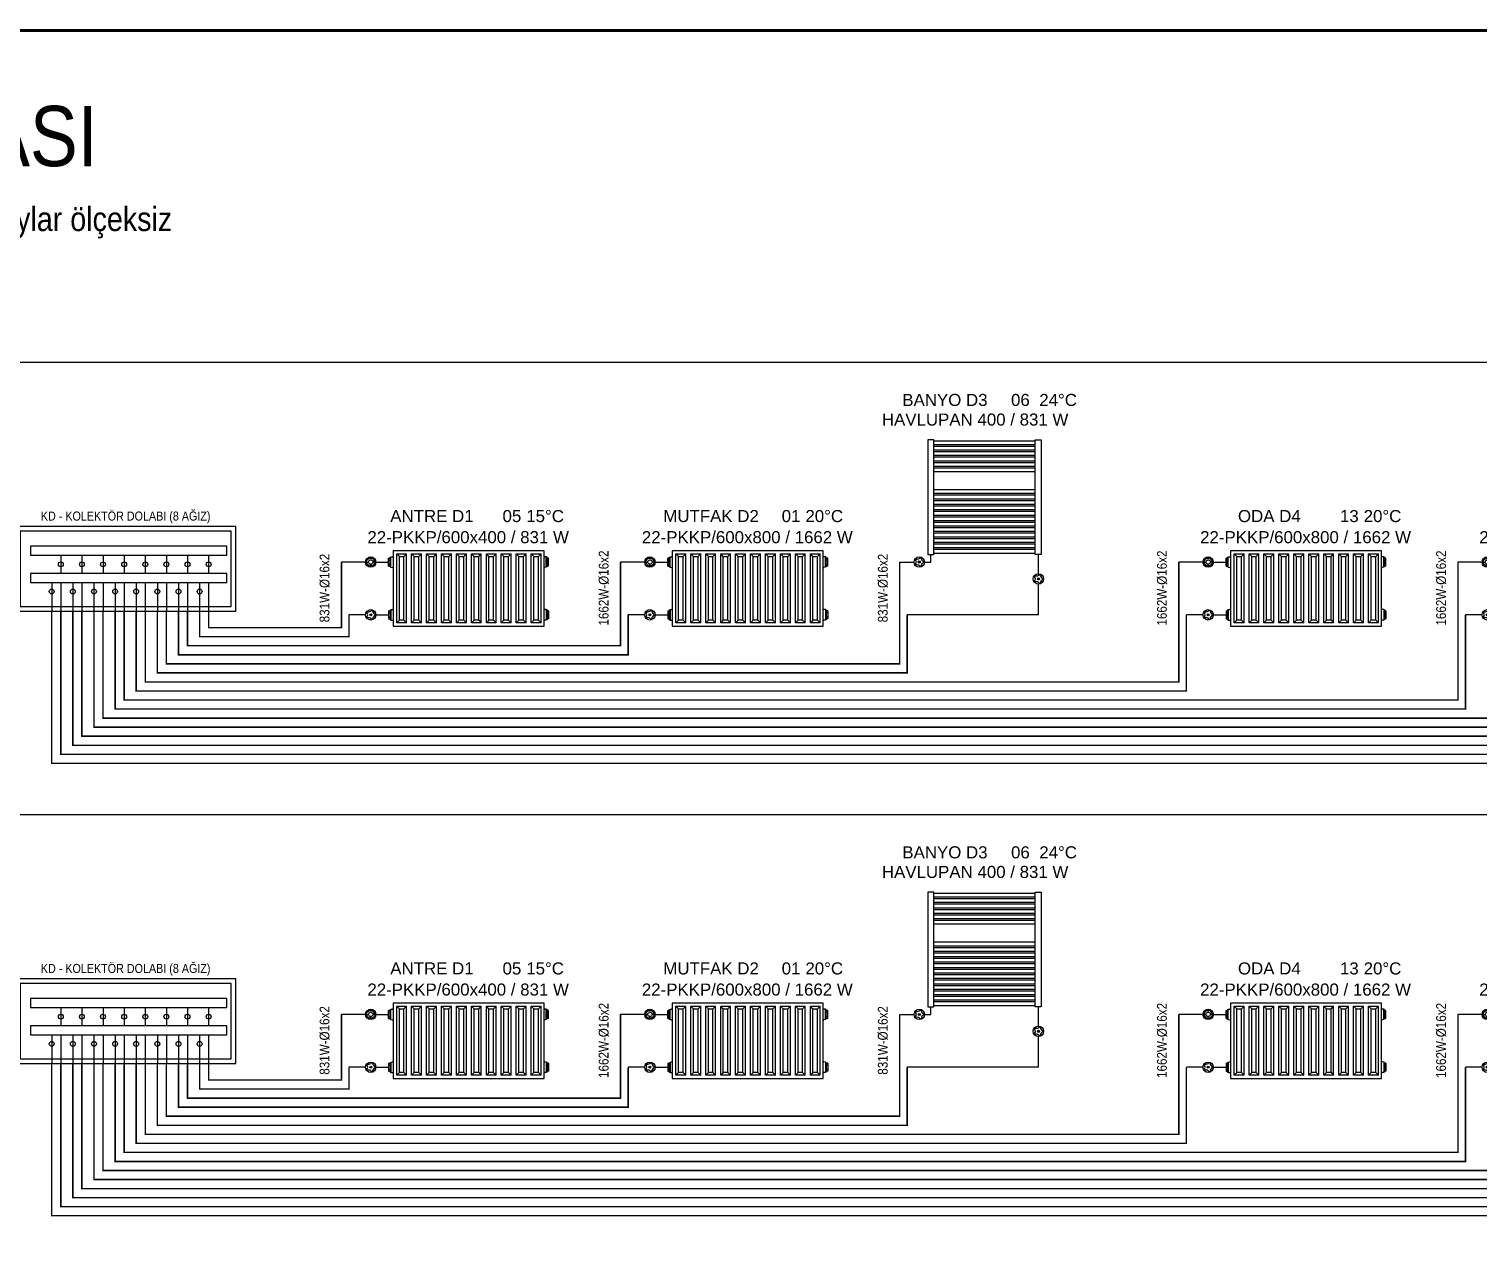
# Model space of a CAD drawing. Header units: centimetres. Extents: x -61 to 10101, y -10955 to 1521.
# Drawn here: x 5189 to 6150, y -2381 to -1579 of the extents above; entities that cross this region are included whole.
import ezdxf
from ezdxf.enums import TextEntityAlignment as Align

# ---------------------------------------------------------------- set-up
doc = ezdxf.new("R2010")
doc.units = ezdxf.units.CM
doc.linetypes.add('DASHED', pattern=[1.524, 1.27, -0.254])
doc.linetypes.add('ISITMA DONUS HATTI', pattern=[1.66, 1.57, -0.02, -0.07])
for name, color, linetype in [('MTY-ISITMA-DONUS-BORU', 30, 'ISITMA DONUS HATTI'), ('MTY-ISITMA-GIDIS-BORU', 10, 'Continuous'), ('MTY-RADYATÖR', 2, 'Continuous'), ('ROTAS-BASLIK', 7, 'Continuous'), ('ROTAS-DENEME', 1, 'Continuous'), ('ROTAS-ISITMA-CAP', 41, 'Continuous'), ('ROTAS-ISITMA-DONUS', 30, 'DASHED'), ('ROTAS-ISITMA-GIDIS', 10, 'Continuous'), ('ROTAS-ISITMA-KOLEKTOR', 6, 'Continuous'), ('ROTAS-KAT-BANDI', 8, 'Continuous'), ('ROTAS-MASKE', 7, 'Continuous'), ('ROTAS-PAFTA', 7, 'Continuous'), ('ROTAS-RADYATOR', 2, 'Continuous')]:
    doc.layers.add(name, color=color, linetype=linetype)
doc.styles.add('MTYCAPLT', font='arial.ttf', dxfattribs={"width": 0.65, "height": 1})
doc.styles.add('ROTAS', font='arial.ttf')

# ---------------------------------------------------------------- blocks, each defined once
blk = doc.blocks.new('ROTAS-KOLEKTOR-SEMA-8')
for p, q in [((30, 37), (30, 25)), ((44, 37), (44, 25)), ((58, 37), (58, 25)), ((72, 37), (72, 25)), ((86, 37), (86, 25)), ((100, 37), (100, 25)), ((114, 37), (114, 25)), ((128, 37), (128, 25)), ((24, 19), (24, 0)), ((30, 19), (30, 0)), ((38, 19), (38, 0)), ((44, 19), (44, 0)), ((52, 19), (52, 0)), ((58, 19), (58, 0)), ((66, 19), (66, 0)), ((72, 19), (72, 0)), ((80, 19), (80, 0)), ((86, 19), (86, 0)), ((94, 19), (94, 0)), ((100, 19), (100, 0)), ((108, 19), (108, 0)), ((114, 19), (114, 0)), ((122, 19), (122, 0)), ((128, 19), (128, 0))]:
    blk.add_line(p, q)
for points in [[(0, 0), (146, 0), (146, 56), (0, 56)], [(3, 3), (143, 3), (143, 53), (3, 53)], [(10, 37), (140, 37), (140, 43), (10, 43)], [(10, 19), (140, 19), (140, 25), (10, 25)]]:
    blk.add_lwpolyline(points, close=True)
for centre in [(30, 31), (44, 31), (58, 31), (72, 31), (86, 31), (100, 31), (114, 31), (128, 31), (24, 13), (38, 13), (52, 13), (66, 13), (80, 13), (94, 13), (108, 13), (122, 13)]:
    blk.add_circle(centre, 1.6)
blk = doc.blocks.new('MTY-RADYATOR KOLON')
at = {"layer": 'MTY-ISITMA-DONUS-BORU'}
for p, q in [((11, 22.5), (0, 22.5)), ((17.91, 22.5), (26.29, 22.5))]:
    blk.add_line(p, q, dxfattribs=at)
at = {"layer": 'MTY-ISITMA-GIDIS-BORU'}
for p, q in [((11, 57.5), (-5, 57.5)), ((17.91, 57.5), (26.29, 57.5))]:
    blk.add_line(p, q, dxfattribs=at)
at = {"layer": 'MTY-RADYATÖR', "color": 15}
for p, q in [((12.32, 58.39), (11.94, 58.54)), ((12.82, 59.14), (12.53, 59.42)), ((13.41, 60.01), (13.57, 59.64)), ((14.45, 60.22), (14.45, 59.41)), ((15.5, 60.01), (15.34, 59.64)), ((16.09, 59.14), (16.38, 59.42)), ((16.59, 58.39), (16.97, 58.54)), ((26.29, 60.16), (27.21, 60.16)), ((26.29, 58.83), (26.29, 60.16)), ((26.29, 58.83), (27.21, 58.83)), ((26.29, 56.17), (26.29, 58.83)), ((27.21, 60.16), (27.21, 60.72)), ((27.21, 60.72), (27.78, 60.72)), ((27.21, 58.83), (27.21, 60.16)), ((27.21, 56.17), (27.21, 58.83)), ((27.78, 60.95), (28.76, 61.02)), ((27.78, 60.72), (27.78, 60.95)), ((27.78, 54.28), (27.78, 60.72)), ((31.64, 17.21), (31.64, 63)), ((31.64, 63), (38.2, 63)), ((33.39, 61.25), (31.64, 63)), ((33.39, 18.96), (33.39, 61.25)), ((33.39, 61.25), (36.46, 61.25)), ((36.46, 61.25), (38.2, 63)), ((36.46, 18.96), (36.46, 61.25)), ((38.2, 17.21), (38.2, 63)), ((41.55, 17.21), (41.55, 63)), ((43.29, 61.25), (41.55, 63)), ((41.55, 63), (48.11, 63)), ((43.29, 18.96), (43.29, 61.25)), ((43.29, 61.25), (46.36, 61.25)), ((46.36, 61.25), (48.11, 63)), ((46.36, 18.96), (46.36, 61.25)), ((48.11, 17.21), (48.11, 63)), ((51.45, 17.21), (51.45, 63)), ((53.2, 61.25), (51.45, 63)), ((51.45, 63), (58.01, 63)), ((53.2, 18.96), (53.2, 61.25)), ((53.2, 61.25), (56.26, 61.25)), ((56.26, 61.25), (58.01, 63)), ((56.26, 18.96), (56.26, 61.25)), ((58.01, 17.21), (58.01, 63)), ((61.36, 17.21), (61.36, 63)), ((61.36, 63), (67.91, 63)), ((63.1, 61.25), (61.36, 63)), ((63.1, 18.96), (63.1, 61.25)), ((63.1, 61.25), (66.17, 61.25)), ((66.17, 61.25), (67.91, 63)), ((66.17, 18.96), (66.17, 61.25)), ((67.91, 17.21), (67.91, 63)), ((71.26, 17.21), (71.26, 63)), ((71.26, 63), (77.82, 63)), ((73, 61.25), (71.26, 63)), ((73, 18.96), (73, 61.25)), ((73, 61.25), (76.07, 61.25)), ((76.07, 61.25), (77.82, 63)), ((76.07, 18.96), (76.07, 61.25)), ((77.82, 17.21), (77.82, 63)), ((81.16, 17.21), (81.16, 63)), ((81.16, 63), (87.72, 63)), ((82.91, 61.25), (81.16, 63)), ((82.91, 18.96), (82.91, 61.25)), ((82.91, 61.25), (85.97, 61.25)), ((85.97, 61.25), (87.72, 63)), ((85.97, 18.96), (85.97, 61.25)), ((87.72, 17.21), (87.72, 63)), ((91.07, 17.21), (91.07, 63)), ((91.07, 63), (97.62, 63)), ((92.81, 61.25), (91.07, 63)), ((92.81, 18.96), (92.81, 61.25)), ((92.81, 61.25), (95.88, 61.25)), ((95.88, 61.25), (97.62, 63)), ((95.88, 18.96), (95.88, 61.25)), ((97.62, 17.21), (97.62, 63)), ((100.97, 17.21), (100.97, 63)), ((100.97, 63), (107.53, 63)), ((102.72, 61.25), (100.97, 63)), ((102.72, 18.96), (102.72, 61.25)), ((102.72, 61.25), (105.78, 61.25)), ((105.78, 61.25), (107.53, 63)), ((105.78, 18.96), (105.78, 61.25)), ((107.53, 17.21), (107.53, 63)), ((110.87, 17.21), (110.87, 63)), ((110.87, 63), (117.43, 63)), ((112.62, 61.25), (110.87, 63)), ((112.62, 18.96), (112.62, 61.25)), ((112.62, 61.25), (115.69, 61.25)), ((115.69, 61.25), (117.43, 63)), ((115.69, 18.96), (115.69, 61.25)), ((117.43, 17.21), (117.43, 63)), ((120.78, 17.21), (120.78, 63)), ((120.78, 63), (127.33, 63)), ((122.52, 61.25), (120.78, 63)), ((122.52, 18.96), (122.52, 61.25)), ((122.52, 61.25), (125.59, 61.25)), ((125.59, 61.25), (127.33, 63)), ((125.59, 18.96), (125.59, 61.25)), ((127.33, 17.21), (127.33, 63)), ((130.78, 60.95), (129.81, 61.02)), ((130.78, 60.72), (130.78, 60.95)), ((130.78, 54.28), (130.78, 60.72)), ((131.36, 60.72), (130.78, 60.72)), ((131.36, 60.16), (131.36, 60.72)), ((132.28, 60.16), (131.36, 60.16)), ((131.36, 58.83), (131.36, 60.16)), ((132.28, 58.83), (131.36, 58.83)), ((131.36, 56.17), (131.36, 58.83)), ((132.28, 58.83), (132.28, 60.16)), ((132.28, 56.17), (132.28, 58.83)), ((11.73, 57.5), (12.54, 57.5)), ((12.32, 56.61), (11.94, 56.46)), ((12.82, 55.86), (12.53, 55.58)), ((13.41, 54.99), (13.57, 55.36)), ((14.45, 54.78), (14.45, 55.59)), ((15.5, 54.99), (15.34, 55.36)), ((16.09, 55.86), (16.38, 55.58)), ((17.17, 57.5), (16.37, 57.5)), ((16.59, 56.61), (16.97, 56.46)), ((26.29, 56.17), (27.21, 56.17)), ((26.29, 54.84), (26.29, 56.17)), ((26.29, 54.84), (27.21, 54.84)), ((27.21, 54.84), (27.21, 56.17)), ((27.21, 54.28), (27.21, 54.84)), ((27.21, 54.28), (27.78, 54.28)), ((27.78, 54.05), (27.78, 54.28)), ((27.78, 54.05), (28.76, 53.98)), ((130.78, 54.05), (129.81, 53.98)), ((131.36, 54.28), (130.78, 54.28)), ((130.78, 54.05), (130.78, 54.28)), ((132.28, 56.17), (131.36, 56.17)), ((131.36, 54.84), (131.36, 56.17)), ((132.28, 54.84), (131.36, 54.84)), ((131.36, 54.28), (131.36, 54.84)), ((132.28, 54.84), (132.28, 56.17)), ((15.15, 22.5), (13.76, 22.5)), ((26.29, 25.16), (27.21, 25.16)), ((26.29, 25.16), (26.29, 23.83)), ((26.29, 23.83), (27.21, 23.83)), ((26.29, 23.83), (26.29, 21.17)), ((26.29, 21.17), (27.21, 21.17)), ((26.29, 21.17), (26.29, 19.84)), ((26.29, 19.84), (27.21, 19.84)), ((27.21, 25.72), (27.78, 25.72)), ((27.21, 25.72), (27.21, 25.16)), ((27.21, 25.16), (27.21, 23.83)), ((27.21, 23.83), (27.21, 21.17)), ((27.21, 21.17), (27.21, 19.84)), ((27.21, 19.84), (27.21, 19.28)), ((27.21, 19.28), (27.78, 19.28)), ((27.78, 25.95), (28.76, 26.02)), ((27.78, 25.95), (27.78, 25.72)), ((27.78, 25.72), (27.78, 19.28)), ((27.78, 19.28), (27.78, 19.05)), ((130.78, 25.95), (129.81, 26.02)), ((130.78, 25.95), (130.78, 25.72)), ((130.78, 25.72), (130.78, 19.28)), ((131.36, 25.72), (130.78, 25.72)), ((130.78, 19.28), (130.78, 19.05)), ((131.36, 19.28), (130.78, 19.28)), ((131.36, 25.72), (131.36, 25.16)), ((132.28, 25.16), (131.36, 25.16)), ((131.36, 25.16), (131.36, 23.83)), ((132.28, 23.83), (131.36, 23.83)), ((131.36, 23.83), (131.36, 21.17)), ((132.28, 21.17), (131.36, 21.17)), ((131.36, 21.17), (131.36, 19.84)), ((132.28, 19.84), (131.36, 19.84)), ((131.36, 19.84), (131.36, 19.28)), ((132.28, 25.16), (132.28, 23.83)), ((132.28, 23.83), (132.28, 21.17)), ((132.28, 21.17), (132.28, 19.84)), ((27.78, 19.05), (28.76, 18.98)), ((33.39, 18.96), (31.64, 17.21)), ((38.2, 17.21), (31.64, 17.21)), ((36.46, 18.96), (33.39, 18.96)), ((36.46, 18.96), (38.2, 17.21)), ((43.29, 18.96), (41.55, 17.21)), ((48.11, 17.21), (41.55, 17.21)), ((46.36, 18.96), (43.29, 18.96)), ((46.36, 18.96), (48.11, 17.21)), ((53.2, 18.96), (51.45, 17.21)), ((58.01, 17.21), (51.45, 17.21)), ((56.26, 18.96), (53.2, 18.96)), ((56.26, 18.96), (58.01, 17.21)), ((63.1, 18.96), (61.36, 17.21)), ((67.91, 17.21), (61.36, 17.21)), ((66.17, 18.96), (63.1, 18.96)), ((66.17, 18.96), (67.91, 17.21)), ((73, 18.96), (71.26, 17.21)), ((77.82, 17.21), (71.26, 17.21)), ((76.07, 18.96), (73, 18.96)), ((76.07, 18.96), (77.82, 17.21)), ((82.91, 18.96), (81.16, 17.21)), ((87.72, 17.21), (81.16, 17.21)), ((85.97, 18.96), (82.91, 18.96)), ((85.97, 18.96), (87.72, 17.21)), ((92.81, 18.96), (91.07, 17.21)), ((97.62, 17.21), (91.07, 17.21)), ((95.88, 18.96), (92.81, 18.96)), ((95.88, 18.96), (97.62, 17.21)), ((102.72, 18.96), (100.97, 17.21)), ((107.53, 17.21), (100.97, 17.21)), ((105.78, 18.96), (102.72, 18.96)), ((105.78, 18.96), (107.53, 17.21)), ((112.62, 18.96), (110.87, 17.21)), ((117.43, 17.21), (110.87, 17.21)), ((115.69, 18.96), (112.62, 18.96)), ((115.69, 18.96), (117.43, 17.21)), ((122.52, 18.96), (120.78, 17.21)), ((127.33, 17.21), (120.78, 17.21)), ((125.59, 18.96), (122.52, 18.96)), ((125.59, 18.96), (127.33, 17.21)), ((130.78, 19.05), (129.81, 18.98))]:
    blk.add_line(p, q, dxfattribs=at)
blk.add_lwpolyline([(129.28, 65), (29.28, 65), (29.28, 15), (129.28, 15)], close=True, dxfattribs=at)
for centre, radius in [((14.45, 57.5), 3.45), ((14.45, 57.5), 2.72), ((14.45, 57.5), 1.41), ((14.45, 22.5), 3.45), ((14.45, 22.5), 0.697)]:
    blk.add_circle(centre, radius, dxfattribs=at)
for centre, radius, start, end in [((28.72, 61.59), 0.575, 274, 350), ((129.85, 61.59), 0.575, 190, 266), ((28.72, 53.41), 0.575, 10, 86), ((129.85, 53.41), 0.575, 94, 170), ((12.56, 23.88), 0.622, 108, 180), ((10.28, 22.5), 2.15, 320.25319, 39.74681), ((12.56, 21.12), 0.622, 180, 252), ((12.51, 28.48), 4.01, 267.95709, 308.04291), ((13.06, 18.2), 2.44, 37.61136, 106.38864), ((15.18, 24.73), 0.622, 36, 108), ((15.18, 20.27), 0.622, 252, 324), ((18.46, 25.41), 2.8, 186.53646, 245.46354), ((18.28, 19.72), 2.6, 112.11155, 175.88845), ((16.79, 22.5), 0.622, 324, 36), ((28.72, 26.59), 0.575, 274, 350), ((129.85, 26.59), 0.575, 190, 266), ((28.72, 18.41), 0.575, 10, 86), ((129.85, 18.41), 0.575, 94, 170)]:
    blk.add_arc(centre, radius, start, end, dxfattribs=at)
at = {"layer": 'MTY-RADYATÖR', "color": 2, "style": 'MTYCAPLT', "width": 0.65}
for tag, p, height in [('MAHAL_001', (63.47, 86), 10), ('RAD_001', (69.58, 72.5), 10), ('NO_001', (33.87, 42.17), 15), ('DERECE_001', (86.3, 32.45), 10)]:
    blk.add_attdef(tag, p, '', height=height, dxfattribs=at)
blk = doc.blocks.new('MTY-RADYATÖR BANYOPAN KOLON')
at = {"layer": 'MTY-ISITMA-DONUS-BORU'}
for p, q in [((86.96, 49.74), (86.96, 62.5)), ((86.96, 22.5), (86.96, 42.83)), ((86.96, 22.5), (0, 22.5))]:
    blk.add_line(p, q, dxfattribs=at)
at = {"layer": 'MTY-ISITMA-GIDIS-BORU'}
for p, q in [((15.73, 57.5), (15.73, 62.5)), ((-5, 57.5), (4.56, 57.5)), ((11.47, 57.5), (15.73, 57.5))]:
    blk.add_line(p, q, dxfattribs=at)
at = {"layer": 'MTY-RADYATÖR', "color": 15}
for p, q in [((8.71, 57.5), (7.32, 57.5)), ((87.66, 46.29), (86.27, 46.29))]:
    blk.add_line(p, q, dxfattribs=at)
at = {"layer": 'MTY-RADYATÖR', "color": 15, "linetype": 'ByBlock'}
for points in [[(13.72, 138.5), (13.72, 62.5)], [(17.73, 138.5), (13.72, 138.5)], [(17.73, 62.5), (17.73, 138.5)], [(84.72, 137.75), (17.73, 137.75)], [(84.72, 135.25), (17.73, 135.25)], [(84.72, 62.5), (84.72, 138.5)], [(84.72, 138.5), (88.72, 138.5)], [(88.72, 138.5), (88.72, 62.5)], [(84.72, 134.15), (17.73, 134.15)], [(84.72, 131.65), (17.73, 131.65)], [(84.72, 130.55), (17.73, 130.55)], [(84.72, 128.05), (17.73, 128.05)], [(84.72, 126.95), (17.73, 126.95)], [(84.72, 124.45), (17.73, 124.45)], [(84.72, 123.35), (17.73, 123.35)], [(84.72, 120.85), (17.73, 120.85)], [(84.72, 119.75), (17.73, 119.75)], [(84.72, 117.25), (17.73, 117.25)], [(84.72, 105.35), (17.73, 105.35)], [(84.72, 102.85), (17.73, 102.85)], [(84.72, 101.75), (17.73, 101.75)], [(84.72, 99.25), (17.73, 99.25)], [(84.72, 98.15), (17.73, 98.15)], [(84.72, 95.65), (17.73, 95.65)], [(84.72, 94.55), (17.73, 94.55)], [(84.72, 92.05), (17.73, 92.05)], [(84.72, 90.95), (17.73, 90.95)], [(84.72, 88.45), (17.73, 88.45)], [(84.72, 87.35), (17.73, 87.35)], [(84.72, 84.85), (17.73, 84.85)], [(84.72, 83.75), (17.73, 83.75)], [(84.72, 81.25), (17.73, 81.25)], [(84.72, 80.15), (17.73, 80.15)], [(84.72, 77.65), (17.73, 77.65)], [(84.72, 76.55), (17.73, 76.55)], [(84.72, 74.05), (17.73, 74.05)], [(84.72, 72.95), (17.73, 72.95)], [(84.72, 70.45), (17.73, 70.45)], [(84.72, 69.35), (17.73, 69.35)], [(13.72, 62.5), (17.73, 62.5)], [(84.72, 66.85), (17.73, 66.85)], [(84.72, 65.75), (17.73, 65.75)], [(84.72, 63.25), (17.73, 63.25)], [(88.72, 62.5), (84.72, 62.5)]]:
    blk.add_lwpolyline(points, dxfattribs=at)
at = {"layer": 'MTY-RADYATÖR', "color": 15}
for centre, radius in [((8.01, 57.5), 3.45), ((8.01, 57.5), 0.697), ((86.96, 46.29), 3.45), ((86.96, 46.29), 0.697)]:
    blk.add_circle(centre, radius, dxfattribs=at)
for centre, radius, start, end in [((6.12, 58.88), 0.622, 108, 180), ((3.84, 57.5), 2.15, 320.25319, 39.74681), ((6.07, 63.48), 4.01, 267.95709, 308.04291), ((8.74, 59.73), 0.622, 36, 108), ((12.02, 60.41), 2.8, 186.53646, 245.46354), ((10.35, 57.5), 0.622, 324, 36), ((6.12, 56.12), 0.622, 180, 252), ((6.61, 53.2), 2.44, 37.61136, 106.38864), ((8.74, 55.27), 0.622, 252, 324), ((11.84, 54.72), 2.6, 112.11155, 175.88845), ((85.07, 47.66), 0.622, 108, 180), ((85.02, 52.26), 4.01, 267.95709, 308.04291), ((87.69, 48.51), 0.622, 36, 108), ((90.97, 49.2), 2.8, 186.53646, 245.46354), ((82.8, 46.29), 2.15, 320.25319, 39.74681), ((85.07, 44.91), 0.622, 180, 252), ((85.57, 41.98), 2.44, 37.61136, 106.38864), ((87.69, 44.06), 0.622, 252, 324), ((90.79, 43.51), 2.6, 112.11155, 175.88845), ((89.3, 46.29), 0.622, 324, 36)]:
    blk.add_arc(centre, radius, start, end, dxfattribs=at)
at = {"layer": 'MTY-RADYATÖR', "style": 'MTYCAPLT', "width": 0.65}
for tag, p, height in [('MAHAL_001', (35.41, 157.75), 10), ('RAD_001', (41.52, 142.75), 10), ('DERECE_001', (32.2, 111.77), 10), ('NO_001', (40.8, 78), 15)]:
    blk.add_attdef(tag, p, '', height=height, dxfattribs=at)

msp = doc.modelspace()

# ---------------------------------------------------------------- linework, layer by layer
at = {"layer": 'ROTAS-ISITMA-DONUS', "ltscale": 12, "const_width": 1}
for points in [[(5204, -1965), (5204, -2066), (6696, -2066), (6696, -1967.5)], [(5218, -1965), (5218, -2054), (6511, -2054), (6511, -1967.5)], [(5232, -1965), (5232, -2042), (6326, -2042), (6326, -1967.5)], [(5246, -1965), (5246, -2030), (6141, -2030), (6141, -1967.5)], [(5260, -1965), (5260, -2018), (5956, -2018), (5956, -1967.5)], [(5274, -1965), (5274, -2006), (5771, -2006), (5771, -1967.5)], [(5288, -1965), (5288, -1994), (5586, -1994), (5586, -1967.5)], [(5302, -1965), (5302, -1982), (5401, -1982), (5401, -1967.5)], [(5204, -2265), (5204, -2366), (6696, -2366), (6696, -2267.5)], [(5218, -2265), (5218, -2354), (6511, -2354), (6511, -2267.5)], [(5232, -2265), (5232, -2342), (6326, -2342), (6326, -2267.5)], [(5246, -2265), (5246, -2330), (6141, -2330), (6141, -2267.5)], [(5260, -2265), (5260, -2318), (5956, -2318), (5956, -2267.5)], [(5274, -2265), (5274, -2306), (5771, -2306), (5771, -2267.5)], [(5288, -2265), (5288, -2294), (5586, -2294), (5586, -2267.5)], [(5302, -2265), (5302, -2282), (5401, -2282), (5401, -2267.5)]]:
    msp.add_lwpolyline(points, dxfattribs=at)
at = {"layer": 'ROTAS-ISITMA-GIDIS', "const_width": 1}
for points in [[(5210, -1965), (5210, -2060), (6691, -2060), (6691, -1932.5)], [(5224, -1965), (5224, -2048), (6506, -2048), (6506, -1932.5)], [(5238, -1965), (5238, -2036), (6321, -2036), (6321, -1932.5)], [(5252, -1965), (5252, -2024), (6136, -2024), (6136, -1932.5)], [(5266, -1965), (5266, -2012), (5951, -2012), (5951, -1932.5)], [(5280, -1965), (5280, -2000), (5766, -2000), (5766, -1932.5)], [(5294, -1965), (5294, -1988), (5581, -1988), (5581, -1932.5)], [(5308, -1965), (5308, -1976), (5396, -1976), (5396, -1932.5)], [(5210, -2265), (5210, -2360), (6691, -2360), (6691, -2232.5)], [(5224, -2265), (5224, -2348), (6506, -2348), (6506, -2232.5)], [(5238, -2265), (5238, -2336), (6321, -2336), (6321, -2232.5)], [(5252, -2265), (5252, -2324), (6136, -2324), (6136, -2232.5)], [(5266, -2265), (5266, -2312), (5951, -2312), (5951, -2232.5)], [(5280, -2265), (5280, -2300), (5766, -2300), (5766, -2232.5)], [(5294, -2265), (5294, -2288), (5581, -2288), (5581, -2232.5)], [(5308, -2265), (5308, -2276), (5396, -2276), (5396, -2232.5)]]:
    msp.add_lwpolyline(points, dxfattribs=at)
at = {"layer": 'ROTAS-KAT-BANDI'}
for points in [[(2000, -1800), (7400, -1800)], [(2000, -2100), (7400, -2100)]]:
    msp.add_lwpolyline(points, dxfattribs=at)

# ---------------------------------------------------------------- block references
at = {"layer": 'ROTAS-ISITMA-KOLEKTOR'}
for p in [(5180, -1965), (5180, -2265)]:
    msp.add_blockref('ROTAS-KOLEKTOR-SEMA-8', p, dxfattribs=at)
at = {"layer": 'ROTAS-RADYATOR'}
ref = msp.add_blockref('MTY-RADYATOR KOLON', (6141, -1990), dxfattribs=at)
ref.add_attrib('RAD_001', '22-PKKP/600x800 / 1662 W', dxfattribs={"layer": 'MTY-RADYATÖR', "color": 2, "height": 8, "style": 'MTYCAPLT'}).set_placement((6220, -1916), align=Align.MIDDLE_CENTER)
ref.add_attrib('NO_001', '03', dxfattribs={"layer": 'MTY-RADYATÖR', "color": 2, "height": 8, "style": 'MTYCAPLT'}).set_placement((6249, -1902), align=Align.MIDDLE_CENTER)
ref.add_attrib('DERECE_001', '20°C', dxfattribs={"layer": 'MTY-RADYATÖR', "color": 2, "height": 8, "style": 'MTYCAPLT'}).set_placement((6271, -1902), align=Align.MIDDLE_CENTER)
ref.add_attrib('MAHAL_001', 'ODA D5', dxfattribs={"layer": 'MTY-RADYATÖR', "color": 2, "height": 8, "style": 'MTYCAPLT'}).set_placement((6196, -1902), align=Align.MIDDLE_CENTER)
ref = msp.add_blockref('MTY-RADYATOR KOLON', (6141, -2290), dxfattribs=at)
ref.add_attrib('RAD_001', '22-PKKP/600x800 / 1662 W', dxfattribs={"layer": 'MTY-RADYATÖR', "color": 2, "height": 8, "style": 'MTYCAPLT'}).set_placement((6220, -2216), align=Align.MIDDLE_CENTER)
ref.add_attrib('NO_001', '03', dxfattribs={"layer": 'MTY-RADYATÖR', "color": 2, "height": 8, "style": 'MTYCAPLT'}).set_placement((6249, -2202), align=Align.MIDDLE_CENTER)
ref.add_attrib('DERECE_001', '20°C', dxfattribs={"layer": 'MTY-RADYATÖR', "color": 2, "height": 8, "style": 'MTYCAPLT'}).set_placement((6271, -2202), align=Align.MIDDLE_CENTER)
ref.add_attrib('MAHAL_001', 'ODA D5', dxfattribs={"layer": 'MTY-RADYATÖR', "color": 2, "height": 8, "style": 'MTYCAPLT'}).set_placement((6196, -2202), align=Align.MIDDLE_CENTER)

# ---------------------------------------------------------------- texts
at = {"layer": 'ROTAS-BASLIK', "style": 'ROTAS', "width": 0.85}
msp.add_text('KALORİFER TESİSAT PROJESİ KOLON ŞEMASI', height=40, dxfattribs=at).set_placement((4700, -1650), align=Align.MIDDLE_CENTER)

# ---------------------------------------------------------------- wipeouts: each hides what was drawn before it
for points in [[(4128.96, -1717), (5263.04, -1717), (5263.04, -1693), (4128.96, -1693)], [(5764, -1844), (5864, -1844), (5864, -1832), (5764, -1832)], [(5420.8, -1922), (5535.2, -1922), (5535.2, -1910), (5420.8, -1910)], [(5603.4, -1922), (5722.6, -1922), (5722.6, -1910), (5603.4, -1910)], [(5973.4, -1922), (6092.6, -1922), (6092.6, -1910), (5973.4, -1910)], [(5764, -2144), (5864, -2144), (5864, -2132), (5764, -2132)], [(5420.8, -2222), (5535.2, -2222), (5535.2, -2210), (5420.8, -2210)], [(5603.4, -2222), (5722.6, -2222), (5722.6, -2210), (5603.4, -2210)], [(5973.4, -2222), (6092.6, -2222), (6092.6, -2210), (5973.4, -2210)]]:
    msp.add_wipeout(points).dxf.layer = 'ROTAS-MASKE'

# ---------------------------------------------------------------- next in the draw order: texts
at = {"layer": 'ROTAS-DENEME', "style": 'ROTAS', "width": 0.85}
msp.add_text('DENEME – Güngören B1 Blok verisi; kolektörlü dağıtım, mahal yerleşimi temsilî; düşey ölçek 1/50 (kat yüksekliği 3,00 m), yataylar ölçeksiz', height=16, dxfattribs=at).set_placement((4700, -1705), align=Align.MIDDLE_CENTER)

# ---------------------------------------------------------------- next in the draw order: wipeouts: each hides what was drawn before it
for points in [[(5772.8, -1831), (5815.2, -1831), (5815.2, -1819), (5772.8, -1819)], [(5837.2, -1831), (5850.8, -1831), (5850.8, -1819), (5837.2, -1819)], [(5857.4, -1831), (5880.6, -1831), (5880.6, -1819), (5857.4, -1819)], [(5205.63, -1906.5), (5297.37, -1906.5), (5297.37, -1897.5), (5205.63, -1897.5)], [(5432.8, -1908), (5475.2, -1908), (5475.2, -1896), (5432.8, -1896)], [(5500.2, -1908), (5513.8, -1908), (5513.8, -1896), (5500.2, -1896)], [(5615.4, -1908), (5662.6, -1908), (5662.6, -1896), (5615.4, -1896)], [(5685.2, -1908), (5698.8, -1908), (5698.8, -1896), (5685.2, -1896)], [(5992.6, -1908), (6025.4, -1908), (6025.4, -1896), (5992.6, -1896)], [(6055.2, -1908), (6068.8, -1908), (6068.8, -1896), (6055.2, -1896)], [(6131.62, -1971.23), (6131.62, -1931.52), (6121.88, -1931.52), (6121.88, -1971.23)], [(5772.8, -2131), (5815.2, -2131), (5815.2, -2119), (5772.8, -2119)], [(5837.2, -2131), (5850.8, -2131), (5850.8, -2119), (5837.2, -2119)], [(5857.4, -2131), (5880.6, -2131), (5880.6, -2119), (5857.4, -2119)], [(5205.63, -2206.5), (5297.37, -2206.5), (5297.37, -2197.5), (5205.63, -2197.5)], [(5432.8, -2208), (5475.2, -2208), (5475.2, -2196), (5432.8, -2196)], [(5500.2, -2208), (5513.8, -2208), (5513.8, -2196), (5500.2, -2196)], [(5615.4, -2208), (5662.6, -2208), (5662.6, -2196), (5615.4, -2196)], [(5685.2, -2208), (5698.8, -2208), (5698.8, -2196), (5685.2, -2196)], [(5992.6, -2208), (6025.4, -2208), (6025.4, -2196), (5992.6, -2196)], [(6055.2, -2208), (6068.8, -2208), (6068.8, -2196), (6055.2, -2196)], [(6131.62, -2271.23), (6131.62, -2231.52), (6121.88, -2231.52), (6121.88, -2271.23)]]:
    msp.add_wipeout(points).dxf.layer = 'ROTAS-MASKE'

# ---------------------------------------------------------------- next in the draw order: block references
at = {"layer": 'ROTAS-RADYATOR'}
ref = msp.add_blockref('MTY-RADYATÖR BANYOPAN KOLON', (5771, -1990), dxfattribs=at)
ref.add_attrib('RAD_001', 'HAVLUPAN 400 / 831 W', dxfattribs={"layer": 'MTY-RADYATÖR', "height": 8, "style": 'MTYCAPLT'}).set_placement((5816, -1838), align=Align.MIDDLE_CENTER)
ref.add_attrib('NO_001', '06', dxfattribs={"layer": 'MTY-RADYATÖR', "height": 8, "style": 'MTYCAPLT'}).set_placement((5846, -1825), align=Align.MIDDLE_CENTER)
ref.add_attrib('DERECE_001', '24°C', dxfattribs={"layer": 'MTY-RADYATÖR', "height": 8, "style": 'MTYCAPLT'}).set_placement((5871, -1825), align=Align.MIDDLE_CENTER)
ref.add_attrib('MAHAL_001', 'BANYO D3', dxfattribs={"layer": 'MTY-RADYATÖR', "height": 8, "style": 'MTYCAPLT'}).set_placement((5796, -1825), align=Align.MIDDLE_CENTER)
ref = msp.add_blockref('MTY-RADYATÖR BANYOPAN KOLON', (5771, -2290), dxfattribs=at)
ref.add_attrib('RAD_001', 'HAVLUPAN 400 / 831 W', dxfattribs={"layer": 'MTY-RADYATÖR', "height": 8, "style": 'MTYCAPLT'}).set_placement((5816, -2138), align=Align.MIDDLE_CENTER)
ref.add_attrib('NO_001', '06', dxfattribs={"layer": 'MTY-RADYATÖR', "height": 8, "style": 'MTYCAPLT'}).set_placement((5846, -2125), align=Align.MIDDLE_CENTER)
ref.add_attrib('DERECE_001', '24°C', dxfattribs={"layer": 'MTY-RADYATÖR', "height": 8, "style": 'MTYCAPLT'}).set_placement((5871, -2125), align=Align.MIDDLE_CENTER)
ref.add_attrib('MAHAL_001', 'BANYO D3', dxfattribs={"layer": 'MTY-RADYATÖR', "height": 8, "style": 'MTYCAPLT'}).set_placement((5796, -2125), align=Align.MIDDLE_CENTER)

# ---------------------------------------------------------------- next in the draw order: texts
at = {"layer": 'ROTAS-ISITMA-CAP', "style": 'ROTAS', "width": 0.85}
for p in [(6130, -1949.75), (6130, -2249.75)]:
    msp.add_text('1662W-Ø16x2', height=6.5, rotation=90, dxfattribs=at).set_placement(p, align=Align.BOTTOM_CENTER)
at = {"layer": 'ROTAS-ISITMA-KOLEKTOR', "style": 'ROTAS', "width": 0.85}
for p in [(5253, -1902), (5253, -2202)]:
    msp.add_text('KD - KOLEKTÖR DOLABI (8 AĞIZ)', height=6, dxfattribs=at).set_placement(p, align=Align.MIDDLE_CENTER)

# ---------------------------------------------------------------- next in the draw order: wipeouts: each hides what was drawn before it
for points in [[(5517.4, -1908), (5540.6, -1908), (5540.6, -1896), (5517.4, -1896)], [(5702.4, -1908), (5725.6, -1908), (5725.6, -1896), (5702.4, -1896)], [(6072.4, -1908), (6095.6, -1908), (6095.6, -1896), (6072.4, -1896)], [(5517.4, -2208), (5540.6, -2208), (5540.6, -2196), (5517.4, -2196)], [(5702.4, -2208), (5725.6, -2208), (5725.6, -2196), (5702.4, -2196)], [(6072.4, -2208), (6095.6, -2208), (6095.6, -2196), (6072.4, -2196)]]:
    msp.add_wipeout(points).dxf.layer = 'ROTAS-MASKE'

# ---------------------------------------------------------------- next in the draw order: block references
at = {"layer": 'ROTAS-RADYATOR'}
ref = msp.add_blockref('MTY-RADYATOR KOLON', (5401, -1990), dxfattribs=at)
ref.add_attrib('RAD_001', '22-PKKP/600x400 / 831 W', dxfattribs={"layer": 'MTY-RADYATÖR', "color": 2, "height": 8, "style": 'MTYCAPLT'}).set_placement((5480, -1916), align=Align.MIDDLE_CENTER)
ref.add_attrib('NO_001', '05', dxfattribs={"layer": 'MTY-RADYATÖR', "color": 2, "height": 8, "style": 'MTYCAPLT'}).set_placement((5509, -1902), align=Align.MIDDLE_CENTER)
ref.add_attrib('DERECE_001', '15°C', dxfattribs={"layer": 'MTY-RADYATÖR', "color": 2, "height": 8, "style": 'MTYCAPLT'}).set_placement((5531, -1902), align=Align.MIDDLE_CENTER)
ref.add_attrib('MAHAL_001', 'ANTRE D1', dxfattribs={"layer": 'MTY-RADYATÖR', "color": 2, "height": 8, "style": 'MTYCAPLT'}).set_placement((5456, -1902), align=Align.MIDDLE_CENTER)
ref = msp.add_blockref('MTY-RADYATOR KOLON', (5586, -1990), dxfattribs=at)
ref.add_attrib('RAD_001', '22-PKKP/600x800 / 1662 W', dxfattribs={"layer": 'MTY-RADYATÖR', "color": 2, "height": 8, "style": 'MTYCAPLT'}).set_placement((5665, -1916), align=Align.MIDDLE_CENTER)
ref.add_attrib('NO_001', '01', dxfattribs={"layer": 'MTY-RADYATÖR', "color": 2, "height": 8, "style": 'MTYCAPLT'}).set_placement((5694, -1902), align=Align.MIDDLE_CENTER)
ref.add_attrib('DERECE_001', '20°C', dxfattribs={"layer": 'MTY-RADYATÖR', "color": 2, "height": 8, "style": 'MTYCAPLT'}).set_placement((5716, -1902), align=Align.MIDDLE_CENTER)
ref.add_attrib('MAHAL_001', 'MUTFAK D2', dxfattribs={"layer": 'MTY-RADYATÖR', "color": 2, "height": 8, "style": 'MTYCAPLT'}).set_placement((5641, -1902), align=Align.MIDDLE_CENTER)
ref = msp.add_blockref('MTY-RADYATOR KOLON', (5956, -1990), dxfattribs=at)
ref.add_attrib('RAD_001', '22-PKKP/600x800 / 1662 W', dxfattribs={"layer": 'MTY-RADYATÖR', "color": 2, "height": 8, "style": 'MTYCAPLT'}).set_placement((6035, -1916), align=Align.MIDDLE_CENTER)
ref.add_attrib('NO_001', '13', dxfattribs={"layer": 'MTY-RADYATÖR', "color": 2, "height": 8, "style": 'MTYCAPLT'}).set_placement((6064, -1902), align=Align.MIDDLE_CENTER)
ref.add_attrib('DERECE_001', '20°C', dxfattribs={"layer": 'MTY-RADYATÖR', "color": 2, "height": 8, "style": 'MTYCAPLT'}).set_placement((6086, -1902), align=Align.MIDDLE_CENTER)
ref.add_attrib('MAHAL_001', 'ODA D4', dxfattribs={"layer": 'MTY-RADYATÖR', "color": 2, "height": 8, "style": 'MTYCAPLT'}).set_placement((6011, -1902), align=Align.MIDDLE_CENTER)
ref = msp.add_blockref('MTY-RADYATOR KOLON', (5401, -2290), dxfattribs=at)
ref.add_attrib('RAD_001', '22-PKKP/600x400 / 831 W', dxfattribs={"layer": 'MTY-RADYATÖR', "color": 2, "height": 8, "style": 'MTYCAPLT'}).set_placement((5480, -2216), align=Align.MIDDLE_CENTER)
ref.add_attrib('NO_001', '05', dxfattribs={"layer": 'MTY-RADYATÖR', "color": 2, "height": 8, "style": 'MTYCAPLT'}).set_placement((5509, -2202), align=Align.MIDDLE_CENTER)
ref.add_attrib('DERECE_001', '15°C', dxfattribs={"layer": 'MTY-RADYATÖR', "color": 2, "height": 8, "style": 'MTYCAPLT'}).set_placement((5531, -2202), align=Align.MIDDLE_CENTER)
ref.add_attrib('MAHAL_001', 'ANTRE D1', dxfattribs={"layer": 'MTY-RADYATÖR', "color": 2, "height": 8, "style": 'MTYCAPLT'}).set_placement((5456, -2202), align=Align.MIDDLE_CENTER)
ref = msp.add_blockref('MTY-RADYATOR KOLON', (5586, -2290), dxfattribs=at)
ref.add_attrib('RAD_001', '22-PKKP/600x800 / 1662 W', dxfattribs={"layer": 'MTY-RADYATÖR', "color": 2, "height": 8, "style": 'MTYCAPLT'}).set_placement((5665, -2216), align=Align.MIDDLE_CENTER)
ref.add_attrib('NO_001', '01', dxfattribs={"layer": 'MTY-RADYATÖR', "color": 2, "height": 8, "style": 'MTYCAPLT'}).set_placement((5694, -2202), align=Align.MIDDLE_CENTER)
ref.add_attrib('DERECE_001', '20°C', dxfattribs={"layer": 'MTY-RADYATÖR', "color": 2, "height": 8, "style": 'MTYCAPLT'}).set_placement((5716, -2202), align=Align.MIDDLE_CENTER)
ref.add_attrib('MAHAL_001', 'MUTFAK D2', dxfattribs={"layer": 'MTY-RADYATÖR', "color": 2, "height": 8, "style": 'MTYCAPLT'}).set_placement((5641, -2202), align=Align.MIDDLE_CENTER)
ref = msp.add_blockref('MTY-RADYATOR KOLON', (5956, -2290), dxfattribs=at)
ref.add_attrib('RAD_001', '22-PKKP/600x800 / 1662 W', dxfattribs={"layer": 'MTY-RADYATÖR', "color": 2, "height": 8, "style": 'MTYCAPLT'}).set_placement((6035, -2216), align=Align.MIDDLE_CENTER)
ref.add_attrib('NO_001', '13', dxfattribs={"layer": 'MTY-RADYATÖR', "color": 2, "height": 8, "style": 'MTYCAPLT'}).set_placement((6064, -2202), align=Align.MIDDLE_CENTER)
ref.add_attrib('DERECE_001', '20°C', dxfattribs={"layer": 'MTY-RADYATÖR', "color": 2, "height": 8, "style": 'MTYCAPLT'}).set_placement((6086, -2202), align=Align.MIDDLE_CENTER)
ref.add_attrib('MAHAL_001', 'ODA D4', dxfattribs={"layer": 'MTY-RADYATÖR', "color": 2, "height": 8, "style": 'MTYCAPLT'}).set_placement((6011, -2202), align=Align.MIDDLE_CENTER)

# ---------------------------------------------------------------- next in the draw order: wipeouts: each hides what was drawn before it
for points in [[(5761.62, -1969.58), (5761.62, -1933.17), (5751.88, -1933.17), (5751.88, -1969.58)], [(5761.62, -2269.57), (5761.62, -2233.18), (5751.88, -2233.18), (5751.88, -2269.57)]]:
    msp.add_wipeout(points).dxf.layer = 'ROTAS-MASKE'

# ---------------------------------------------------------------- next in the draw order: texts
at = {"layer": 'ROTAS-ISITMA-CAP', "style": 'ROTAS', "width": 0.85}
for p in [(5760, -1949.75), (5760, -2249.75)]:
    msp.add_text('831W-Ø16x2', height=6.5, rotation=90, dxfattribs=at).set_placement(p, align=Align.BOTTOM_CENTER)

# ---------------------------------------------------------------- next in the draw order: wipeouts: each hides what was drawn before it
for points in [[(5576.62, -1971.23), (5576.62, -1931.52), (5566.88, -1931.52), (5566.88, -1971.23)], [(5946.62, -1971.23), (5946.62, -1931.52), (5936.88, -1931.52), (5936.88, -1971.23)], [(5391.62, -1969.58), (5391.62, -1933.17), (5381.88, -1933.17), (5381.88, -1969.58)], [(5391.62, -2269.57), (5391.62, -2233.18), (5381.88, -2233.18), (5381.88, -2269.57)], [(5576.62, -2271.23), (5576.62, -2231.52), (5566.88, -2231.52), (5566.88, -2271.23)], [(5946.62, -2271.23), (5946.62, -2231.52), (5936.88, -2231.52), (5936.88, -2271.23)]]:
    msp.add_wipeout(points).dxf.layer = 'ROTAS-MASKE'

# ---------------------------------------------------------------- next in the draw order: linework, layer by layer
at = {"layer": 'ROTAS-PAFTA', "const_width": 2}
msp.add_lwpolyline([(1940, -4460), (10000, -4460), (10000, -1580), (1940, -1580)], close=True, dxfattribs=at)

# ---------------------------------------------------------------- next in the draw order: texts
at = {"layer": 'ROTAS-ISITMA-CAP', "style": 'ROTAS', "width": 0.85}
for s, p in [('831W-Ø16x2', (5390, -1949.75)), ('1662W-Ø16x2', (5575, -1949.75)), ('1662W-Ø16x2', (5945, -1949.75)), ('831W-Ø16x2', (5390, -2249.75)), ('1662W-Ø16x2', (5575, -2249.75)), ('1662W-Ø16x2', (5945, -2249.75))]:
    msp.add_text(s, height=6.5, rotation=90, dxfattribs=at).set_placement(p, align=Align.BOTTOM_CENTER)

doc.saveas('drawing.dxf')
